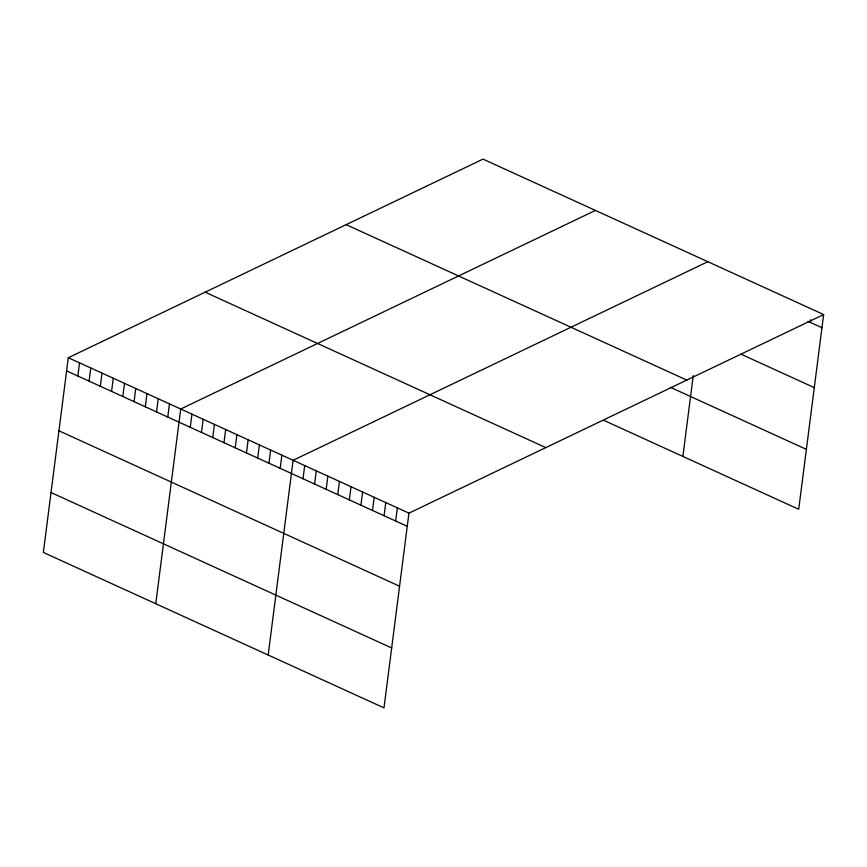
<?xml version="1.0" encoding="UTF-8"?>
<svg xmlns="http://www.w3.org/2000/svg" width="867" height="867" viewBox="0 0 867 867"><rect width="100%" height="100%" fill="white"/><g stroke="black" fill="none" stroke-linecap="round" stroke-linejoin="round"><path stroke-width="1.3" d="M823.65 314.558L483.006 159.127L68.298 357.724L43.35 552.442L383.994 707.873L408.942 513.145L823.65 314.558L798.702 509.276L604.201 420.528M77.846 376.007L79.536 362.85M89.095 381.144L90.775 367.987M100.334 386.27L102.013 373.113M111.572 391.396L113.263 378.24M122.811 396.522L124.501 383.366M134.06 401.659L135.74 388.503M145.298 406.786L146.978 393.629M156.537 411.912L158.227 398.755M167.775 417.049L169.466 403.881M155.767 603.735L180.704 409.018L595.423 210.421M190.263 427.301L191.943 414.144M201.502 432.427L203.192 419.27M212.74 437.564L214.431 424.397M223.989 442.69L225.669 429.533M235.228 447.816L236.908 434.66M246.466 452.942L248.157 439.786M257.705 458.079L259.396 444.923M268.954 463.206L270.634 450.049M280.193 468.332L281.883 455.175M268.174 655.029L293.122 460.301L707.83 261.715M303.017 478.747L304.696 465.59M314.602 484.035L316.282 470.879M326.176 489.313L327.867 476.156M337.762 494.602L339.452 481.445M349.347 499.88L351.027 486.723M360.921 505.168L362.612 492.012M372.507 510.457L374.197 497.3M384.092 515.735L385.772 502.578M395.666 521.024L397.357 507.867M682.882 456.432L693.253 375.53M810.385 322.426L810.721 319.793M808.066 321.375L821.959 327.715M741.328 354.332L814.286 387.625M346.15 224.661L686.794 380.093M670.332 387.278L806.386 449.355M205.154 292.19L545.798 447.61M68.298 357.724L408.942 513.145M66.607 370.881L407.252 526.312M58.934 430.801L399.579 586.222M51.023 492.532L391.667 647.952"/></g></svg>
